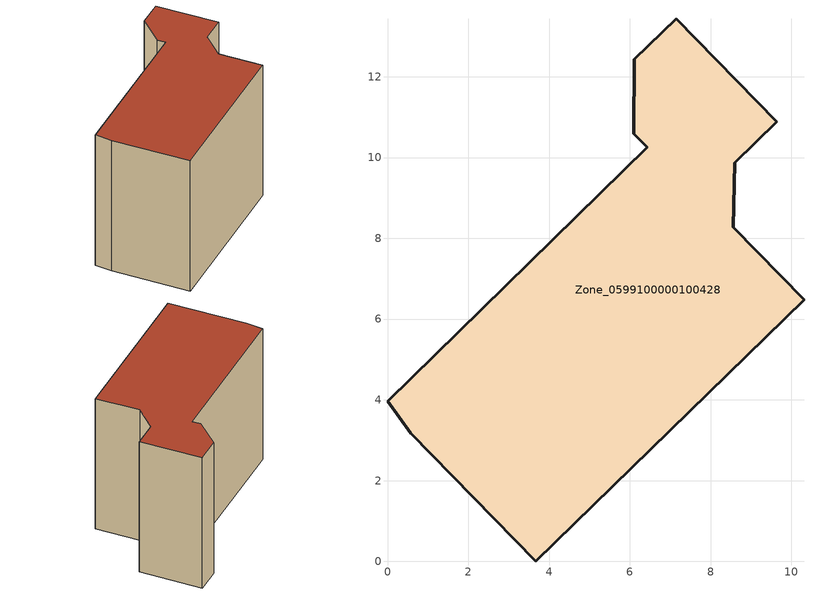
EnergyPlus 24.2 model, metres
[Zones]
Zone_0599100000100428
 floor ground (C_G): 8.6,9.87 8.56,8.28 10.31,6.48 3.67,0 0.58,3.17 0,3.96 6.43,10.25 6.09,10.59 6.11,12.43 7.15,13.44 9.64,10.89 z0
 wall outside (C_F): 8.56,8.28 8.6,9.87 9.64,10.89 7.15,13.44 6.11,12.43 6.09,10.59 6.43,10.25 0,3.96 0.58,3.17 3.67,0 10.31,6.48 8.56,8.28 z0:8.26
 roof outside (C_R): 7.15,13.44 6.11,12.43 6.09,10.59 6.43,10.25 0,3.96 0.58,3.17 3.67,0 10.31,6.48 8.56,8.28 8.6,9.87 9.64,10.89 z8.26
[BUILDING]
Pand.0599100000100428: North Axis=0; Terrain=City; Loads Convergence Tolerance Value=0.04; Temperature Convergence Tolerance Value=0.4; Solar Distribution=FullExterior; Maximum Number of Warmup Days=25; Minimum Number of Warmup Days=1
[Site:Location]
Rotterdam.The.Hague.AP_ZH_NLD Design_Conditions: Latitude=51.96; Longitude=4.45; Time Zone=1; Elevation=-4.5
[SITE:GROUNDTEMPERATURE:BUILDINGSURFACE]
18, 18, 18, 18, 18, 18, 18, 18, 18, 18, 18, 18
[MATERIAL] Thermal Absorptance=0.9; Solar Absorptance=0.7; Visible Absorptance=0.7
Name | Roughness | Thickness | Conductivity | Density | Specific Heat
G.TI.1975-1991 | MediumSmooth | 0.15 | 0.288461 | 540 | 1210
F.TI.1975-1991 | Rough | 0.3 | 0.230769 | 1920 | 840
R.TI.1975-1991 | MediumRough | 0.2 | 0.153846 | 1500 | 1000
[CONSTRUCTION]
C_G: G.TI.1975-1991
C_F: F.TI.1975-1991
C_R: R.TI.1975-1991
[ZONE]
Zone_0599100000100428: Type=1; Multiplier=1; Ceiling Height=Autocalculate; Volume=Autocalculate; Floor Area=autocalculate; Part of Total Floor Area=Yes
[ZONEINFILTRATION:DESIGNFLOWRATE]
Infil_Zone_0599100000100428: Zone or ZoneList or Space or SpaceList=Zone_0599100000100428; Schedule=AlwaysOn; Design Flow Rate Calculation Method=Flow/Area; Flow Rate per Floor Area=0.003; Constant Term Coefficient=1; Temperature Term Coefficient=0; Velocity Term Coefficient=0; Velocity Squared Term Coefficient=0
[HVACTEMPLATE:ZONE:IDEALLOADSAIRSYSTEM]
Zone_0599100000100428: Maximum Heating Supply Air Temperature=50; Minimum Cooling Supply Air Temperature=13; Maximum Heating Supply Air Humidity Ratio=0.0156; Minimum Cooling Supply Air Humidity Ratio=0.0077; Heating Limit=NoLimit; Cooling Limit=NoLimit; Dehumidification Control Type=ConstantSensibleHeatRatio; Cooling Sensible Heat Ratio=0.7; Dehumidification Setpoint=60; Humidification Control Type=None; Humidification Setpoint=30; Outdoor Air Method=None; Outdoor Air Flow Rate per Person=0.00944; Outdoor Air Flow Rate per Zone Floor Area=0; Outdoor Air Flow Rate per Zone=0; Demand Controlled Ventilation Type=None; Outdoor Air Economizer Type=NoEconomizer; Heat Recovery Type=None; Sensible Heat Recovery Effectiveness=0.7; Latent Heat Recovery Effectiveness=0.65
[ZONECONTROL:THERMOSTAT]
ThermostatControl_Zone_0599100000100428: Zone or ZoneList=Zone_0599100000100428; Control Type Schedule=DualSetpointControlType; Control 1=Thermostat_Zone_0599100000100428; Temperature Difference Between Cutout And Setpoint=0
[THERMOSTATSETPOINT:DUALSETPOINT]
Thermostat_Zone_0599100000100428: Heating Setpoint Temperature Schedule=HeatingSetpoint_Zone_0599100000100428; Cooling Setpoint Temperature Schedule=CoolingSetpoint_Zone_0599100000100428
[SCHEDULE:COMPACT]
HeatingSetpoint_Zone_0599100000100428: Through: 12/31, For: AllDays, Until: 24:00, 21
CoolingSetpoint_Zone_0599100000100428: Through: 12/31, For: AllDays, Until: 24:00, 24
DualSetpointControlType: Through: 12/31, For: AllDays, Until: 24:00, 4
AlwaysOn: Through: 12/31, For: AllDays, Until: 24:00, 1
